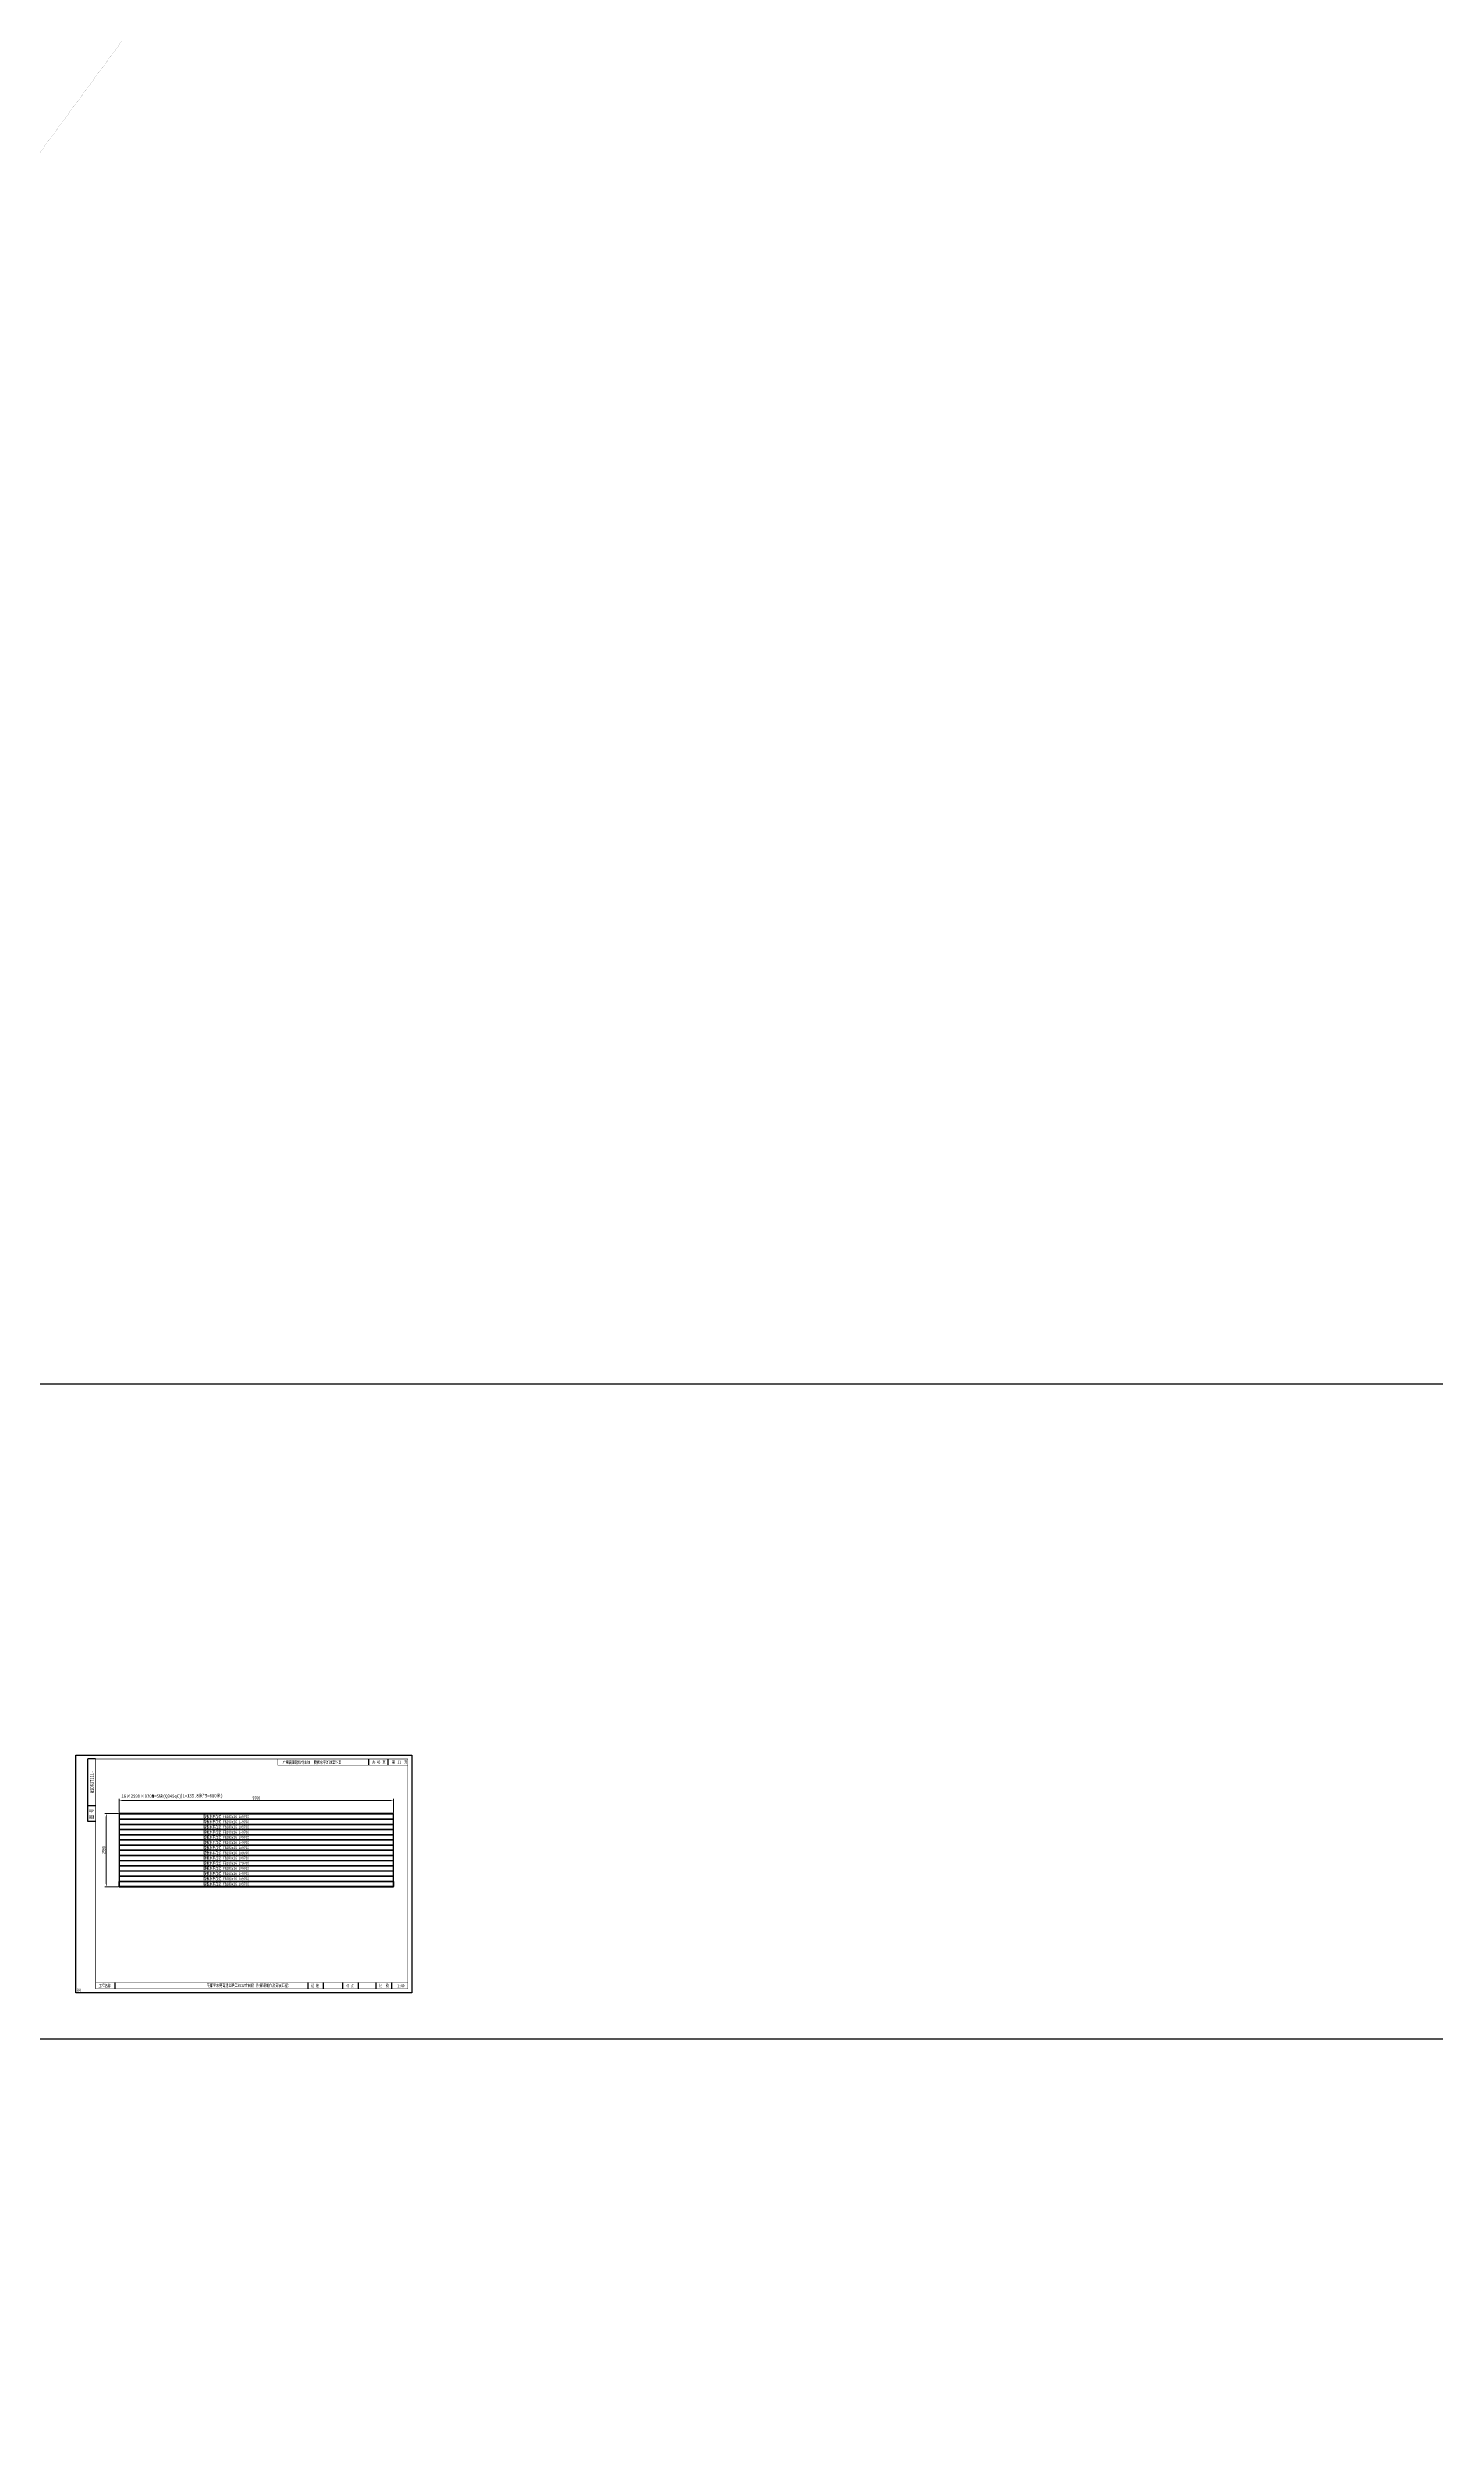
# Model space of a CAD drawing. Extents: x 1629247 to 2251351, y -601856 to -65897.
# Drawn here: x 1937661 to 1986715, y -454931 to -370648 of the extents above; entities that cross this region are included whole.
import ezdxf
from ezdxf.enums import TextEntityAlignment as Align

# ---------------------------------------------------------------- set-up
doc = ezdxf.new("R2010")
doc.units = 0
doc.header["$LTSCALE"] = 2
doc.header["$MEASUREMENT"] = 0
doc.header["$PDMODE"] = 35
doc.header["$PDSIZE"] = 50
doc.layers.get('0').update_dxf_attribs({"linetype": 'CONTINUOUS'})
doc.layers.get('Defpoints').update_dxf_attribs({"linetype": 'CONTINUOUS'})
doc.layers.add('A3', color=7, linetype='CONTINUOUS')
doc.styles.add('仿宋', font='仿宋_GB2312_1.ttf', dxfattribs={"width": 0.7})
doc.dimstyles.new('标准标注样式-45', dxfattribs={"dimscale": 45, "dimtxt": 2.7, "dimasz": 2.5, "dimexe": 1.25, "dimexo": 0.625, "dimtad": 1, "dimdec": 0, "dimdsep": 46, "dimtxsty": '仿宋', "dimcen": 2.5, "dimclrd": 3, "dimclre": 3, "dimclrt": 4, "dimazin": 0, "dimtfac": 1, "dimtdec": 0, "dimtmove": 0, "dimatfit": 3, "dimfxl": 1.25, "dimlwd": 13, "dimlwe": 13, "dimarcsym": 0})

# ---------------------------------------------------------------- blocks, each defined once
blk = doc.blocks.new('tukuangA4-')
at = {"layer": 'A3'}
for p, q in [((537, 7565), (537, 10327)), ((882, 10327), (537, 10327)), ((12951, 10051), (12951, 10327)), ((13814, 10051), (13814, 10327)), ((882, 8256), (537, 8256)), ((882, 7565), (537, 7565)), ((1745, 173), (1745, 449)), ((10266, 173), (10266, 449)), ((10957, 173), (10957, 449)), ((11811, 173), (11811, 449)), ((12502, 173), (12502, 449)), ((13280, 173), (13280, 449)), ((13971, 173), (13971, 449))]:
    blk.add_line(p, q, dxfattribs=at)
blk.add_lwpolyline([(14850, 10500), (14850, 0), (0, 0), (0, 10500)], close=True, dxfattribs=at)
for points, const_width in [([(882, 10327), (14677, 10327), (14677, 173), (882, 173), (882, 10327)], 17.3), ([(8927, 10051), (8927, 10327)], 13.8), ([(8927, 10051), (14677, 10051)], 13.8), ([(882, 449), (14677, 449)], 13.8)]:
    blk.add_lwpolyline(points, dxfattribs=dict(at, const_width=const_width))
at = {"layer": 'A3', "color": 7, "linetype": 'Continuous', "style": '仿宋', "width": 0.7}
blk.add_text('WSD63711L-', height=172.6, rotation=90, dxfattribs=at).set_placement((806, 9316), align=Align.CENTER)
for s, p in [('共    页', (13106, 10120)), ('第     页', (13977, 10120)), ('工程名称', (1009, 242)), ('花都至东莞高速公路第SG12合同段（钢箱梁制作及安装工程）', (5798, 255)), ('设 绘', (10401, 242)), ('校 对', (11946, 242)), ('比  例', (13415, 242))]:
    blk.add_text(s, height=138.1, dxfattribs=at).set_placement(p)
blk.add_text('图 号', height=172.6, rotation=90, dxfattribs=at).set_placement((793, 7681))
blk.add_text('A4', height=138.1, dxfattribs=at).set_placement((139, 50), align=Align.CENTER)
blk = doc.blocks.new('*D252')
at = {"color": 3, "lineweight": 13, "ltscale": 3}
for p, q in [((1940190, -433028), (1940190, -432541)), ((1949890, -433028), (1949890, -432541))]:
    blk.add_line(p, q, dxfattribs=at)
at = {"color": 3, "linetype": 'ByBlock', "lineweight": 13, "ltscale": 3}
blk.add_line((1949778, -432597), (1940303, -432597), dxfattribs=at)
at = {"color": 3, "ltscale": 3}
for points in [[(1940303, -432579), (1940303, -432616), (1940190, -432597)], [(1949778, -432579), (1949778, -432616), (1949890, -432597)]]:
    blk.add_solid(points, dxfattribs=at)
at = {"layer": 'Defpoints', "color": 0, "ltscale": 3}
for p in [(1940190, -432597), (1940190, -433056), (1949890, -433056)]:
    blk.add_point(p, dxfattribs=at)
at = {"color": 4, "ltscale": 3, "insert": (1945040, -432508), "char_height": 121.5, "attachment_point": 5, "style": '仿宋'}
blk.add_mtext('9700', dxfattribs=at)
blk = doc.blocks.new('*D253')
at = {"color": 3, "lineweight": 13, "ltscale": 3}
for p, q in [((1940162, -433056), (1939676, -433056)), ((1940162, -435646), (1939676, -435646))]:
    blk.add_line(p, q, dxfattribs=at)
at = {"color": 3, "linetype": 'ByBlock', "lineweight": 13, "ltscale": 3}
blk.add_line((1939733, -433169), (1939733, -435534), dxfattribs=at)
at = {"color": 3, "ltscale": 3}
for points in [[(1939714, -433169), (1939751, -433169), (1939733, -433056)], [(1939714, -435534), (1939751, -435534), (1939733, -435646)]]:
    blk.add_solid(points, dxfattribs=at)
at = {"layer": 'Defpoints', "color": 0, "ltscale": 3}
for p in [(1940190, -433056), (1939733, -435646), (1940190, -435646)]:
    blk.add_point(p, dxfattribs=at)
at = {"color": 4, "ltscale": 3, "insert": (1939644, -434351), "char_height": 121.5, "attachment_point": 5, "rotation": 90, "style": '仿宋'}
blk.add_mtext('2590', dxfattribs=at)

msp = doc.modelspace()

# ---------------------------------------------------------------- linework, layer by layer
at = {"color": 8, "ltscale": 3}
msp.add_line((1852530.5, -441026), (2049720.8, -441026), dxfattribs=at)
for points in [[(1852530.5, -417867.6), (2049720.8, -417867.6), (2049720.8, -285588.8), (1852530.5, -285588.8)], [(1852530.5, -417867.6), (2049720.8, -417867.6), (2049720.8, -587413.7), (1852530.5, -587413.7)], [(1940190.1, -435646), (1949890.1, -435646), (1949890.1, -433056), (1940190.1, -433056)]]:
    msp.add_lwpolyline(points, close=True, dxfattribs=at)
at = {"color": 8, "ltscale": 3, "const_width": 3}
msp.add_lwpolyline([(1907608.1, -366288.8), (1975235.2, -322884.8), (1884585.6, -446157.3)], dxfattribs=at)
at = {"color": 2, "ltscale": 3}
for points in [[(1949890.1, -433080), (1940190.1, -433080), (1940190.1, -433260), (1949890.1, -433260)], [(1949890.1, -433263), (1940190.1, -433263), (1940190.1, -433443), (1949890.1, -433443)], [(1949890.1, -433446), (1940190.1, -433446), (1940190.1, -433626), (1949890.1, -433626)], [(1949890.1, -433629), (1940190.1, -433629), (1940190.1, -433809), (1949890.1, -433809)], [(1949890.1, -433812), (1940190.1, -433812), (1940190.1, -433992), (1949890.1, -433992)], [(1949890.1, -433995), (1940190.1, -433995), (1940190.1, -434175), (1949890.1, -434175)], [(1949890.1, -434178), (1940190.1, -434178), (1940190.1, -434358), (1949890.1, -434358)], [(1949890.1, -434361), (1940190.1, -434361), (1940190.1, -434541), (1949890.1, -434541)], [(1949890.1, -434544), (1940190.1, -434544), (1940190.1, -434724), (1949890.1, -434724)], [(1949890.1, -434727), (1940190.1, -434727), (1940190.1, -434907), (1949890.1, -434907)], [(1949890.1, -434910), (1940190.1, -434910), (1940190.1, -435090), (1949890.1, -435090)], [(1949890.1, -435093), (1940190.1, -435093), (1940190.1, -435273), (1949890.1, -435273)], [(1949890.1, -435276), (1940190.1, -435276), (1940190.1, -435456), (1949890.1, -435456)], [(1949890.1, -435639), (1940190.1, -435639), (1940190.1, -435459), (1949890.1, -435459)]]:
    msp.add_lwpolyline(points, close=True, dxfattribs=at)

# ---------------------------------------------------------------- block references
at = {"color": 8, "xscale": 0.7999999999883585, "yscale": 0.8000000000029104, "zscale": 0.8}
msp.add_blockref('tukuangA4-', (1938650.3, -439394.6), dxfattribs=at)

# ---------------------------------------------------------------- texts
at = {"color": 7, "style": '仿宋', "width": 0.85}
for s, p in [('(L=135.8米*5=680米)', (1942344.5, -432490.4)), ('16×2590×9700', (1940269.6, -432503.3)), ('N=5块(Q345qC)', (1941347.7, -432503.3))]:
    msp.add_text(s, height=118.125, dxfattribs=at).set_placement(p)
at = {"color": 7, "style": '仿宋', "width": 0.75}
for p in [(1943973.7, -433169), (1943973.7, -433352), (1943973.7, -433535), (1943973.7, -433718), (1943973.7, -433901), (1943973.7, -434084), (1943973.7, -434267), (1943973.7, -434450), (1943973.7, -434633), (1943973.7, -434816), (1943973.7, -434999), (1943973.7, -435182), (1943973.7, -435365), (1943973.7, -435550.1)]:
    msp.add_text('腹板水平加劲 FB180x16 L=9700', height=100, dxfattribs=at).set_placement(p, align=Align.MIDDLE_CENTER)
at = {"layer": 'A3', "color": 6, "linetype": 'Continuous', "style": '仿宋', "width": 0.7}
msp.add_text('广惠高速跨线桥主线- 腹板水平加劲套料图', height=110.476, dxfattribs=at).set_placement((1945966.2, -431305.1))
at = {"layer": 'A3', "color": 1, "linetype": 'Continuous', "style": '仿宋', "width": 0.7}
for s, p in [('43', (1949297.3, -431298.9)), ('11', (1950028.1, -431298.9))]:
    msp.add_text(s, height=110.48, dxfattribs=at).set_placement(p)
at = {"layer": 'A3', "color": 7, "linetype": 'Continuous', "style": '仿宋', "width": 0.7}
msp.add_text('1:40', height=110.48, dxfattribs=at).set_placement((1950021, -439201.4))

# ---------------------------------------------------------------- dimensions: what is measured, and where the dimension line sits
at = {"color": 8, "ltscale": 3}
dim = msp.add_linear_dim(base=(1939732.6, -435646), p1=(1940190.1, -433056), p2=(1940190.1, -435646), angle=90, dimstyle='标准标注样式-45', dxfattribs=at)
dim.commit()
dim.dimension.update_dxf_attribs({"geometry": '*D253', "text_midpoint": (1939643.7, -434351)})
dim = msp.add_linear_dim(base=(1940190.1, -432597.3), p1=(1949890.1, -433056), p2=(1940190.1, -433056), dimstyle='标准标注样式-45', dxfattribs=at)
dim.commit()
dim.dimension.update_dxf_attribs({"geometry": '*D252', "text_midpoint": (1945040.1, -432508.5)})

doc.saveas('drawing.dxf')
